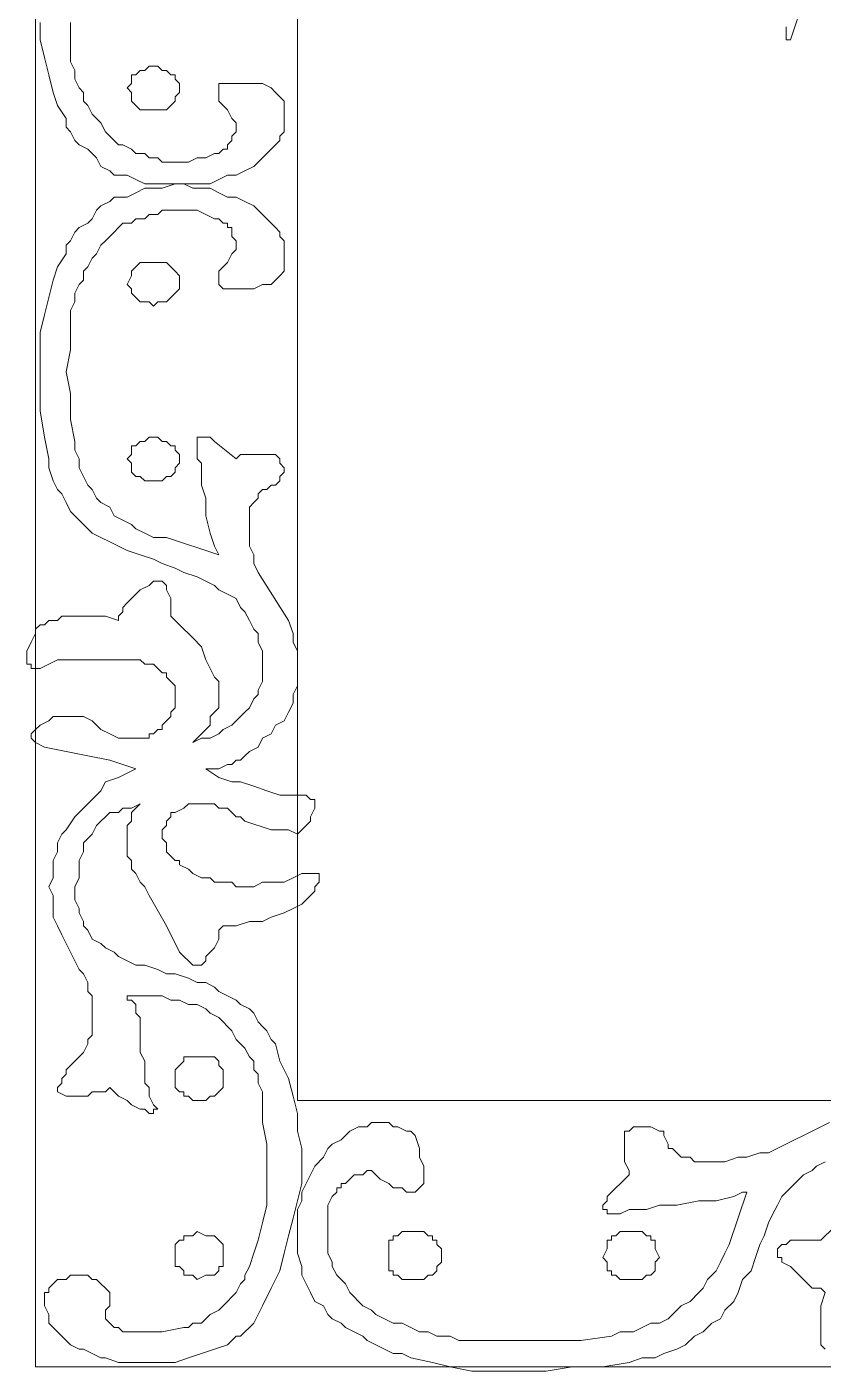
# Model space of a CAD drawing. Extents: x -66030 to 95157, y -13132 to 45879.
# Drawn here: x -18718 to -18005, y 13140 to 14343 of the extents above; entities that cross this region are included whole.
import ezdxf

# ---------------------------------------------------------------- set-up
doc = ezdxf.new("R2010")
doc.units = 0
doc.header["$LTSCALE"] = 100
doc.header["$MEASUREMENT"] = 0
doc.layers.get('0').update_dxf_attribs({"linetype": 'CONTINUOUS'})

msp = doc.modelspace()

# ---------------------------------------------------------------- linework, layer by layer
at = {"lineweight": 0}
for points in [[(-18710, 16299.6), (-16975.8, 16299.6), (-16975.8, 13143.6), (-18710, 13143.6), (-18710, 16299.6)], [(-18475.7, 15948), (-17210.2, 15948), (-17210.2, 13381.8), (-18475.7, 13381.8), (-18475.7, 15948)], [(-18581.1, 14288), (-18581.1, 14291.9), (-18585.1, 14295.8), (-18585.1, 14299.7), (-18589, 14299.7), (-18592.9, 14303.6), (-18596.8, 14303.6), (-18600.7, 14307.5), (-18604.6, 14307.5), (-18608.5, 14307.5), (-18612.4, 14303.6), (-18616.3, 14303.6), (-18620.2, 14299.7), (-18624.1, 14299.7), (-18624.1, 14295.8), (-18624.1, 14291.9), (-18628, 14288), (-18624.1, 14284.1), (-18624.1, 14280.2), (-18624.1, 14276.3), (-18620.2, 14272.4), (-18616.3, 14268.5), (-18612.4, 14268.5), (-18608.5, 14268.5), (-18604.6, 14268.5), (-18600.7, 14268.5), (-18596.8, 14268.5), (-18592.9, 14268.5), (-18589, 14272.4), (-18585.1, 14276.3), (-18585.1, 14280.2), (-18581.1, 14284.1), (-18581.1, 14288)], [(-18589, 13815.4), (-18581.1, 13807.6), (-18569.4, 13795.9), (-18561.6, 13788), (-18557.7, 13776.3), (-18553.8, 13768.5), (-18549.9, 13760.7), (-18546, 13756.8), (-18546, 13752.9), (-18546, 13749), (-18546, 13741.2), (-18546, 13737.3), (-18546, 13733.4), (-18549.9, 13729.5), (-18553.8, 13725.5), (-18553.8, 13717.7), (-18557.7, 13713.8), (-18565.5, 13706), (-18569.4, 13702.1), (-18561.6, 13706), (-18553.8, 13706), (-18546, 13709.9), (-18542.1, 13713.8), (-18534.3, 13717.7), (-18530.4, 13721.6), (-18526.5, 13725.5), (-18522.6, 13729.5), (-18518.6, 13733.4), (-18514.7, 13741.2), (-18510.8, 13745.1), (-18510.8, 13749), (-18506.9, 13756.8), (-18506.9, 13760.7), (-18506.9, 13768.5), (-18506.9, 13776.3), (-18506.9, 13784.1), (-18510.8, 13791.9), (-18510.8, 13799.8), (-18514.7, 13803.7), (-18518.6, 13811.5), (-18522.6, 13819.3), (-18526.5, 13823.2), (-18530.4, 13831), (-18538.2, 13834.9), (-18546, 13838.8), (-18549.9, 13842.7), (-18557.7, 13846.6), (-18565.5, 13850.5), (-18577.2, 13854.4), (-18585.1, 13858.3), (-18596.8, 13862.3), (-18604.6, 13866.2), (-18616.3, 13870.1), (-18628, 13874), (-18635.8, 13877.9), (-18643.6, 13881.8), (-18651.5, 13885.7), (-18659.3, 13889.6), (-18667.1, 13897.4), (-18671, 13901.3), (-18678.8, 13909.1), (-18682.7, 13916.9), (-18686.6, 13924.8), (-18690.5, 13928.7), (-18694.4, 13936.5), (-18698.3, 13948.2), (-18698.3, 13956), (-18702.2, 13975.5), (-18706.1, 13999), (-18706.1, 14018.5), (-18706.1, 14034.1), (-18706.1, 14053.6), (-18706.1, 14069.3), (-18702.2, 14084.9), (-18698.3, 14100.5), (-18694.4, 14116.1), (-18690.5, 14127.9), (-18682.7, 14139.6), (-18682.7, 14147.4), (-18678.8, 14151.3), (-18674.9, 14159.1), (-18671, 14163), (-18663.2, 14166.9), (-18659.3, 14170.8), (-18655.4, 14178.6), (-18651.5, 14182.5), (-18643.6, 14186.5), (-18639.7, 14190.4), (-18628, 14190.4), (-18620.2, 14194.3), (-18612.4, 14198.2), (-18604.6, 14198.2), (-18596.8, 14198.2), (-18585.1, 14202.1), (-18577.2, 14202.1), (-18569.4, 14198.2), (-18561.6, 14198.2), (-18553.8, 14198.2), (-18546, 14194.3), (-18538.2, 14190.4), (-18530.4, 14190.4), (-18522.6, 14186.5), (-18514.7, 14182.5), (-18506.9, 14174.7), (-18503, 14170.8), (-18499.1, 14166.9), (-18495.2, 14163), (-18491.3, 14159.1), (-18491.3, 14155.2), (-18487.4, 14151.3), (-18487.4, 14147.4), (-18487.4, 14143.5), (-18487.4, 14139.6), (-18487.4, 14135.7), (-18487.4, 14131.8), (-18487.4, 14127.9), (-18487.4, 14124), (-18491.3, 14120), (-18495.2, 14116.1), (-18499.1, 14112.2), (-18506.9, 14112.2), (-18514.7, 14108.3), (-18522.6, 14108.3), (-18530.4, 14108.3), (-18534.3, 14108.3), (-18538.2, 14108.3), (-18542.1, 14108.3), (-18546, 14112.2), (-18546, 14112.2), (-18546, 14112.2), (-18546, 14116.1), (-18546, 14120), (-18546, 14124), (-18542.1, 14127.9), (-18538.2, 14131.8), (-18534.3, 14139.6), (-18530.4, 14143.5), (-18530.4, 14147.4), (-18530.4, 14151.3), (-18534.3, 14155.2), (-18534.3, 14163), (-18538.2, 14163), (-18538.2, 14166.9), (-18542.1, 14166.9), (-18546, 14170.8), (-18549.9, 14170.8), (-18557.7, 14174.7), (-18565.5, 14178.6), (-18573.3, 14178.6), (-18585.1, 14178.6), (-18596.8, 14178.6), (-18600.7, 14174.7), (-18608.5, 14174.7), (-18612.4, 14170.8), (-18620.2, 14170.8), (-18624.1, 14166.9), (-18631.9, 14166.9), (-18635.8, 14163), (-18639.7, 14159.1), (-18643.6, 14155.2), (-18647.5, 14151.3), (-18651.5, 14147.4), (-18655.4, 14139.6), (-18659.3, 14135.7), (-18663.2, 14127.9), (-18667.1, 14124), (-18667.1, 14116.1), (-18671, 14112.2), (-18674.9, 14104.4), (-18674.9, 14096.6), (-18678.8, 14088.8), (-18678.8, 14081), (-18678.8, 14073.2), (-18678.8, 14053.6), (-18682.7, 14034.1), (-18678.8, 14014.6), (-18678.8, 13991.2), (-18674.9, 13971.6), (-18674.9, 13963.8), (-18671, 13956), (-18671, 13948.2), (-18667.1, 13940.4), (-18663.2, 13932.6), (-18659.3, 13928.7), (-18655.4, 13920.8), (-18651.5, 13916.9), (-18643.6, 13913), (-18639.7, 13905.2), (-18631.9, 13901.3), (-18624.1, 13897.4), (-18620.2, 13893.5), (-18612.4, 13889.6), (-18604.6, 13885.7), (-18592.9, 13885.7), (-18546, 13870.1), (-18549.9, 13877.9), (-18553.8, 13889.6), (-18557.7, 13905.2), (-18557.7, 13920.8), (-18561.6, 13932.6), (-18561.6, 13944.3), (-18561.6, 13952.1), (-18565.5, 13956), (-18565.5, 13963.8), (-18565.5, 13967.7), (-18565.5, 13971.6), (-18565.5, 13971.6), (-18565.5, 13975.5), (-18561.6, 13975.5), (-18561.6, 13975.5), (-18561.6, 13975.5), (-18557.7, 13975.5), (-18553.8, 13975.5), (-18549.9, 13971.6), (-18530.4, 13956), (-18526.5, 13959.9), (-18522.6, 13959.9), (-18518.6, 13959.9), (-18510.8, 13959.9), (-18506.9, 13959.9), (-18503, 13959.9), (-18499.1, 13959.9), (-18495.2, 13959.9), (-18491.3, 13956), (-18491.3, 13952.1), (-18487.4, 13948.2), (-18487.4, 13944.3), (-18487.4, 13944.3), (-18491.3, 13940.4), (-18491.3, 13936.5), (-18495.2, 13932.6), (-18499.1, 13932.6), (-18503, 13928.7), (-18506.9, 13928.7), (-18510.8, 13924.8), (-18510.8, 13920.8), (-18514.7, 13916.9), (-18518.6, 13913), (-18518.6, 13909.1), (-18518.6, 13901.3), (-18518.6, 13897.4), (-18518.6, 13889.6), (-18518.6, 13885.7), (-18518.6, 13877.9), (-18514.7, 13870.1), (-18514.7, 13862.3), (-18510.8, 13854.4), (-18483.5, 13811.5), (-18479.6, 13799.8), (-18479.6, 13791.9), (-18475.7, 13784.1), (-18475.7, 13776.3), (-18475.7, 13768.5), (-18475.7, 13760.7), (-18475.7, 13752.9), (-18479.6, 13745.1), (-18479.6, 13737.3), (-18483.5, 13729.5), (-18487.4, 13721.6), (-18495.2, 13717.7), (-18499.1, 13709.9), (-18506.9, 13706), (-18510.8, 13698.2), (-18518.6, 13694.3), (-18522.6, 13690.4), (-18526.5, 13686.5), (-18530.4, 13686.5), (-18534.3, 13682.6), (-18538.2, 13682.6), (-18546, 13678.7), (-18549.9, 13678.7), (-18557.7, 13678.7), (-18546, 13670.9), (-18534.3, 13667), (-18526.5, 13667), (-18514.7, 13663.1), (-18503, 13659.1), (-18491.3, 13655.2), (-18479.6, 13655.2), (-18467.9, 13655.2), (-18464, 13651.3), (-18464, 13651.3), (-18460.1, 13651.3), (-18460.1, 13651.3), (-18460.1, 13647.4), (-18460.1, 13647.4), (-18460.1, 13647.4), (-18460.1, 13643.5), (-18464, 13635.7), (-18464, 13631.8), (-18471.8, 13624), (-18471.8, 13624), (-18471.8, 13624), (-18471.8, 13624), (-18471.8, 13624), (-18475.7, 13620.1), (-18483.5, 13624), (-18487.4, 13624), (-18499.1, 13624), (-18522.6, 13631.8), (-18526.5, 13635.7), (-18530.4, 13635.7), (-18534.3, 13639.6), (-18538.2, 13643.5), (-18542.1, 13643.5), (-18546, 13643.5), (-18549.9, 13647.4), (-18553.8, 13647.4), (-18557.7, 13647.4), (-18561.6, 13647.4), (-18565.5, 13647.4), (-18569.4, 13647.4), (-18573.3, 13647.4), (-18577.2, 13643.5), (-18585.1, 13639.6), (-18589, 13639.6), (-18589, 13635.7), (-18592.9, 13631.8), (-18592.9, 13627.9), (-18596.8, 13624), (-18596.8, 13624), (-18596.8, 13620.1), (-18596.8, 13616.2), (-18592.9, 13612.3), (-18592.9, 13608.4), (-18592.9, 13604.5), (-18589, 13600.6), (-18585.1, 13596.6), (-18581.1, 13596.6), (-18581.1, 13592.7), (-18573.3, 13588.8), (-18569.4, 13584.9), (-18561.6, 13581), (-18553.8, 13581), (-18549.9, 13577.1), (-18542.1, 13577.1), (-18534.3, 13577.1), (-18530.4, 13573.2), (-18522.6, 13573.2), (-18514.7, 13573.2), (-18506.9, 13577.1), (-18499.1, 13577.1), (-18495.2, 13577.1), (-18487.4, 13577.1), (-18479.6, 13581), (-18471.8, 13584.9), (-18464, 13584.9), (-18460.1, 13584.9), (-18460.1, 13584.9), (-18456.2, 13584.9), (-18456.2, 13584.9), (-18456.2, 13581), (-18456.2, 13577.1), (-18460.1, 13573.2), (-18460.1, 13569.3), (-18464, 13565.4), (-18471.8, 13557.6), (-18479.6, 13553.7), (-18487.4, 13549.8), (-18499.1, 13545.9), (-18506.9, 13542), (-18518.6, 13542), (-18530.4, 13538.1), (-18542.1, 13538.1), (-18546, 13534.2), (-18546, 13526.3), (-18549.9, 13518.5), (-18557.7, 13510.7), (-18557.7, 13506.8), (-18561.6, 13502.9), (-18565.5, 13502.9), (-18569.4, 13502.9), (-18569.4, 13502.9), (-18573.3, 13506.8), (-18577.2, 13510.7), (-18581.1, 13514.6), (-18592.9, 13538.1), (-18608.5, 13565.4), (-18612.4, 13573.2), (-18616.3, 13577.1), (-18620.2, 13584.9), (-18624.1, 13588.8), (-18624.1, 13596.6), (-18628, 13600.6), (-18628, 13604.5), (-18628, 13608.4), (-18628, 13616.2), (-18628, 13620.1), (-18628, 13624), (-18628, 13627.9), (-18624.1, 13631.8), (-18624.1, 13639.6), (-18620.2, 13643.5), (-18616.3, 13647.4), (-18624.1, 13643.5), (-18631.9, 13643.5), (-18635.8, 13639.6), (-18643.6, 13639.6), (-18647.5, 13635.7), (-18651.5, 13631.8), (-18655.4, 13627.9), (-18659.3, 13620.1), (-18663.2, 13616.2), (-18667.1, 13612.3), (-18667.1, 13604.5), (-18671, 13596.6), (-18671, 13588.8), (-18671, 13581), (-18674.9, 13573.2), (-18674.9, 13565.4), (-18674.9, 13561.5), (-18671, 13553.7), (-18671, 13549.8), (-18667.1, 13542), (-18667.1, 13538.1), (-18663.2, 13534.2), (-18659.3, 13526.3), (-18651.5, 13522.4), (-18647.5, 13518.5), (-18639.7, 13514.6), (-18635.8, 13510.7), (-18628, 13506.8), (-18620.2, 13502.9), (-18612.4, 13502.9), (-18600.7, 13499), (-18592.9, 13495.1), (-18585.1, 13495.1), (-18573.3, 13491.2), (-18565.5, 13487.3), (-18557.7, 13487.3), (-18549.9, 13483.4), (-18546, 13479.5), (-18538.2, 13475.6), (-18530.4, 13471.7), (-18526.5, 13467.8), (-18518.6, 13463.8), (-18514.7, 13459.9), (-18510.8, 13452.1), (-18506.9, 13448.2), (-18503, 13444.3), (-18499.1, 13436.5), (-18495.2, 13432.6), (-18491.3, 13417), (-18483.5, 13401.4), (-18479.6, 13385.7), (-18475.7, 13370.1), (-18475.7, 13354.5), (-18471.8, 13338.9), (-18471.8, 13323.2), (-18471.8, 13307.6), (-18475.7, 13292), (-18479.6, 13276.4), (-18483.5, 13260.7), (-18487.4, 13245.1), (-18491.3, 13229.5), (-18499.1, 13213.9), (-18506.9, 13198.2), (-18514.7, 13182.6), (-18518.6, 13178.7), (-18522.6, 13174.8), (-18526.5, 13170.9), (-18530.4, 13170.9), (-18534.3, 13167), (-18538.2, 13163.1), (-18549.9, 13159.2), (-18561.6, 13155.3), (-18573.3, 13151.4), (-18585.1, 13147.5), (-18600.7, 13147.5), (-18608.5, 13147.5), (-18620.2, 13147.5), (-18628, 13147.5), (-18635.8, 13147.5), (-18647.5, 13151.4), (-18651.5, 13151.4), (-18659.3, 13155.3), (-18667.1, 13159.2), (-18671, 13159.2), (-18678.8, 13163.1), (-18682.7, 13167), (-18686.6, 13170.9), (-18690.5, 13174.8), (-18694.4, 13178.7), (-18698.3, 13182.6), (-18698.3, 13190.4), (-18702.2, 13198.2), (-18702.2, 13198.2), (-18702.2, 13202.1), (-18702.2, 13206.1), (-18702.2, 13210), (-18698.3, 13210), (-18698.3, 13213.9), (-18698.3, 13213.9), (-18694.4, 13217.8), (-18694.4, 13217.8), (-18690.5, 13221.7), (-18682.7, 13221.7), (-18678.8, 13225.6), (-18667.1, 13225.6), (-18663.2, 13225.6), (-18659.3, 13221.7), (-18655.4, 13221.7), (-18651.5, 13217.8), (-18651.5, 13217.8), (-18647.5, 13213.9), (-18647.5, 13213.9), (-18643.6, 13210), (-18643.6, 13206.1), (-18643.6, 13206.1), (-18643.6, 13202.1), (-18643.6, 13198.2), (-18647.5, 13194.3), (-18647.5, 13190.4), (-18647.5, 13186.5), (-18647.5, 13186.5), (-18643.6, 13182.6), (-18643.6, 13182.6), (-18639.7, 13178.7), (-18639.7, 13178.7), (-18635.8, 13178.7), (-18631.9, 13174.8), (-18620.2, 13174.8), (-18608.5, 13174.8), (-18596.8, 13174.8), (-18577.2, 13178.7), (-18573.3, 13178.7), (-18569.4, 13182.6), (-18561.6, 13182.6), (-18557.7, 13186.5), (-18553.8, 13190.4), (-18546, 13194.3), (-18542.1, 13198.2), (-18538.2, 13202.1), (-18534.3, 13206.1), (-18530.4, 13210), (-18526.5, 13217.8), (-18522.6, 13221.7), (-18522.6, 13225.6), (-18518.6, 13233.4), (-18514.7, 13245.1), (-18510.8, 13256.8), (-18506.9, 13272.5), (-18503, 13288.1), (-18503, 13303.7), (-18503, 13323.2), (-18503, 13342.8), (-18506.9, 13362.3), (-18506.9, 13381.8), (-18506.9, 13389.6), (-18510.8, 13397.4), (-18510.8, 13405.3), (-18514.7, 13409.2), (-18514.7, 13417), (-18518.6, 13420.9), (-18522.6, 13428.7), (-18526.5, 13432.6), (-18530.4, 13436.5), (-18534.3, 13444.3), (-18538.2, 13448.2), (-18542.1, 13452.1), (-18546, 13456), (-18553.8, 13459.9), (-18557.7, 13463.8), (-18565.5, 13467.8), (-18573.3, 13467.8), (-18581.1, 13471.7), (-18589, 13471.7), (-18596.8, 13475.6), (-18604.6, 13475.6), (-18612.4, 13475.6), (-18620.2, 13475.6), (-18628, 13475.6), (-18628, 13471.7), (-18624.1, 13471.7), (-18620.2, 13467.8), (-18620.2, 13459.9), (-18616.3, 13456), (-18616.3, 13448.2), (-18616.3, 13444.3), (-18616.3, 13436.5), (-18616.3, 13424.8), (-18612.4, 13417), (-18612.4, 13413.1), (-18612.4, 13405.3), (-18612.4, 13397.4), (-18608.5, 13393.5), (-18608.5, 13385.7), (-18604.6, 13377.9), (-18600.7, 13374), (-18604.6, 13374), (-18604.6, 13374), (-18604.6, 13370.1), (-18608.5, 13370.1), (-18612.4, 13374), (-18616.3, 13374), (-18624.1, 13377.9), (-18628, 13381.8), (-18635.8, 13385.7), (-18643.6, 13393.5), (-18647.5, 13389.6), (-18655.4, 13389.6), (-18659.3, 13389.6), (-18663.2, 13385.7), (-18671, 13385.7), (-18674.9, 13385.7), (-18682.7, 13385.7), (-18690.5, 13389.6), (-18690.5, 13389.6), (-18690.5, 13393.5), (-18686.6, 13397.4), (-18686.6, 13401.4), (-18682.7, 13405.3), (-18682.7, 13409.2), (-18678.8, 13413.1), (-18674.9, 13417), (-18671, 13420.9), (-18667.1, 13424.8), (-18663.2, 13432.6), (-18663.2, 13436.5), (-18659.3, 13440.4), (-18659.3, 13444.3), (-18659.3, 13452.1), (-18659.3, 13456), (-18659.3, 13463.8), (-18659.3, 13467.8), (-18659.3, 13475.6), (-18663.2, 13479.5), (-18663.2, 13487.3), (-18667.1, 13495.1), (-18671, 13499), (-18674.9, 13506.8), (-18678.8, 13514.6), (-18682.7, 13522.4), (-18686.6, 13530.2), (-18690.5, 13538.1), (-18694.4, 13545.9), (-18694.4, 13553.7), (-18694.4, 13557.6), (-18694.4, 13565.4), (-18698.3, 13573.2), (-18694.4, 13581), (-18694.4, 13588.8), (-18694.4, 13596.6), (-18690.5, 13604.5), (-18690.5, 13612.3), (-18686.6, 13620.1), (-18682.7, 13624), (-18674.9, 13635.7), (-18667.1, 13643.5), (-18659.3, 13651.3), (-18651.5, 13659.1), (-18647.5, 13667), (-18635.8, 13670.9), (-18628, 13674.8), (-18620.2, 13678.7), (-18643.6, 13686.5), (-18663.2, 13690.4), (-18682.7, 13694.3), (-18702.2, 13698.2), (-18710, 13702.1), (-18710, 13702.1), (-18710, 13702.1), (-18713.9, 13706), (-18713.9, 13706), (-18713.9, 13706), (-18713.9, 13709.9), (-18710, 13713.8), (-18710, 13713.8), (-18710, 13713.8), (-18706.1, 13717.7), (-18698.3, 13721.6), (-18694.4, 13725.5), (-18690.5, 13725.5), (-18690.5, 13725.5), (-18682.7, 13725.5), (-18674.9, 13725.5), (-18667.1, 13725.5), (-18659.3, 13721.6), (-18651.5, 13713.8), (-18643.6, 13709.9), (-18635.8, 13706), (-18631.9, 13706), (-18628, 13706), (-18624.1, 13706), (-18620.2, 13706), (-18616.3, 13706), (-18612.4, 13706), (-18608.5, 13706), (-18608.5, 13709.9), (-18604.6, 13709.9), (-18600.7, 13713.8), (-18596.8, 13713.8), (-18596.8, 13717.7), (-18592.9, 13721.6), (-18589, 13725.5), (-18589, 13729.5), (-18585.1, 13733.4), (-18585.1, 13737.3), (-18585.1, 13741.2), (-18585.1, 13745.1), (-18585.1, 13749), (-18585.1, 13752.9), (-18589, 13756.8), (-18589, 13756.8), (-18592.9, 13760.7), (-18592.9, 13764.6), (-18596.8, 13764.6), (-18600.7, 13768.5), (-18604.6, 13772.4), (-18612.4, 13772.4), (-18616.3, 13776.3), (-18628, 13776.3), (-18635.8, 13776.3), (-18647.5, 13776.3), (-18659.3, 13776.3), (-18667.1, 13776.3), (-18678.8, 13776.3), (-18690.5, 13776.3), (-18698.3, 13772.4), (-18706.1, 13768.5), (-18710, 13768.5), (-18710, 13768.5), (-18713.9, 13768.5), (-18713.9, 13772.4), (-18717.9, 13772.4), (-18717.9, 13772.4), (-18717.9, 13776.3), (-18717.9, 13776.3), (-18717.9, 13780.2), (-18717.9, 13784.1), (-18713.9, 13791.9), (-18710, 13799.8), (-18710, 13803.7), (-18706.1, 13807.6), (-18702.2, 13807.6), (-18698.3, 13811.5), (-18694.4, 13811.5), (-18690.5, 13811.5), (-18686.6, 13815.4), (-18682.7, 13815.4), (-18671, 13815.4), (-18663.2, 13815.4), (-18647.5, 13815.4), (-18635.8, 13811.5), (-18635.8, 13815.4), (-18631.9, 13819.3), (-18631.9, 13823.2), (-18628, 13827.1), (-18624.1, 13831), (-18620.2, 13834.9), (-18616.3, 13838.8), (-18608.5, 13842.7), (-18604.6, 13846.6), (-18604.6, 13846.6), (-18600.7, 13846.6), (-18600.7, 13846.6), (-18596.8, 13846.6), (-18596.8, 13846.6), (-18596.8, 13846.6), (-18592.9, 13842.7), (-18592.9, 13842.7), (-18592.9, 13838.8), (-18589, 13831), (-18589, 13823.2), (-18589, 13815.4)], [(-18581.1, 14112.2), (-18581.1, 14108.3), (-18585.1, 14104.4), (-18585.1, 14104.4), (-18589, 14100.5), (-18592.9, 14096.6), (-18596.8, 14096.6), (-18600.7, 14096.6), (-18604.6, 14092.7), (-18608.5, 14096.6), (-18612.4, 14096.6), (-18616.3, 14096.6), (-18620.2, 14100.5), (-18624.1, 14104.4), (-18624.1, 14104.4), (-18624.1, 14108.3), (-18628, 14112.2), (-18624.1, 14120), (-18624.1, 14124), (-18624.1, 14124), (-18620.2, 14127.9), (-18616.3, 14131.8), (-18612.4, 14131.8), (-18608.5, 14131.8), (-18604.6, 14131.8), (-18600.7, 14131.8), (-18596.8, 14131.8), (-18592.9, 14131.8), (-18589, 14127.9), (-18585.1, 14124), (-18585.1, 14124), (-18581.1, 14120), (-18581.1, 14112.2)], [(-18581.1, 13956), (-18581.1, 13952.1), (-18585.1, 13948.2), (-18585.1, 13944.3), (-18589, 13940.4), (-18592.9, 13940.4), (-18596.8, 13936.5), (-18600.7, 13936.5), (-18604.6, 13936.5), (-18608.5, 13936.5), (-18612.4, 13936.5), (-18616.3, 13940.4), (-18620.2, 13940.4), (-18624.1, 13944.3), (-18624.1, 13948.2), (-18624.1, 13952.1), (-18628, 13956), (-18624.1, 13959.9), (-18624.1, 13963.8), (-18624.1, 13967.7), (-18620.2, 13967.7), (-18616.3, 13971.6), (-18612.4, 13971.6), (-18608.5, 13975.5), (-18604.6, 13975.5), (-18600.7, 13975.5), (-18596.8, 13971.6), (-18592.9, 13971.6), (-18589, 13967.7), (-18585.1, 13967.7), (-18585.1, 13963.8), (-18581.1, 13959.9), (-18581.1, 13956)], [(-18542.1, 13401.4), (-18542.1, 13397.4), (-18542.1, 13393.5), (-18546, 13389.6), (-18546, 13389.6), (-18549.9, 13385.7), (-18553.8, 13385.7), (-18557.7, 13381.8), (-18565.5, 13381.8), (-18569.4, 13381.8), (-18573.3, 13385.7), (-18577.2, 13385.7), (-18577.2, 13389.6), (-18581.1, 13389.6), (-18585.1, 13393.5), (-18585.1, 13397.4), (-18585.1, 13401.4), (-18585.1, 13405.3), (-18585.1, 13409.2), (-18581.1, 13413.1), (-18577.2, 13417), (-18577.2, 13420.9), (-18573.3, 13420.9), (-18569.4, 13420.9), (-18565.5, 13420.9), (-18557.7, 13420.9), (-18553.8, 13420.9), (-18549.9, 13420.9), (-18546, 13417), (-18546, 13417), (-18546, 13413.1), (-18542.1, 13409.2), (-18542.1, 13405.3), (-18542.1, 13401.4)], [(-18542.1, 13245.1), (-18542.1, 13237.3), (-18542.1, 13233.4), (-18546, 13233.4), (-18546, 13229.5), (-18549.9, 13225.6), (-18553.8, 13225.6), (-18557.7, 13225.6), (-18565.5, 13221.7), (-18569.4, 13225.6), (-18573.3, 13225.6), (-18577.2, 13225.6), (-18577.2, 13229.5), (-18581.1, 13233.4), (-18585.1, 13233.4), (-18585.1, 13237.3), (-18585.1, 13245.1), (-18585.1, 13249), (-18585.1, 13252.9), (-18581.1, 13256.8), (-18577.2, 13256.8), (-18577.2, 13260.7), (-18573.3, 13260.7), (-18569.4, 13260.7), (-18565.5, 13264.6), (-18557.7, 13260.7), (-18553.8, 13260.7), (-18549.9, 13260.7), (-18546, 13256.8), (-18546, 13256.8), (-18546, 13256.8), (-18542.1, 13252.9), (-18542.1, 13249), (-18542.1, 13245.1)], [(-18370.2, 13264.6), (-18366.3, 13264.6), (-18362.4, 13264.6), (-18358.5, 13260.7), (-18354.6, 13260.7), (-18354.6, 13256.8), (-18350.7, 13256.8), (-18350.7, 13252.9), (-18346.8, 13249), (-18346.8, 13241.2), (-18346.8, 13237.3), (-18350.7, 13233.4), (-18350.7, 13229.5), (-18354.6, 13225.6), (-18358.5, 13225.6), (-18362.4, 13221.7), (-18366.3, 13221.7), (-18370.2, 13221.7), (-18378, 13221.7), (-18381.9, 13221.7), (-18385.8, 13225.6), (-18389.8, 13225.6), (-18389.8, 13229.5), (-18393.7, 13229.5), (-18393.7, 13233.4), (-18393.7, 13237.3), (-18393.7, 13241.2), (-18393.7, 13249), (-18393.7, 13252.9), (-18393.7, 13256.8), (-18389.8, 13256.8), (-18389.8, 13260.7), (-18385.8, 13260.7), (-18381.9, 13264.6), (-18378, 13264.6), (-18370.2, 13264.6)], [(-18178.8, 13264.6), (-18171, 13264.6), (-18167.1, 13264.6), (-18163.2, 13260.7), (-18159.3, 13260.7), (-18159.3, 13256.8), (-18155.4, 13256.8), (-18155.4, 13252.9), (-18155.4, 13249), (-18151.5, 13241.2), (-18155.4, 13237.3), (-18155.4, 13233.4), (-18155.4, 13229.5), (-18159.3, 13225.6), (-18163.2, 13225.6), (-18167.1, 13221.7), (-18171, 13221.7), (-18178.8, 13221.7), (-18182.7, 13221.7), (-18186.6, 13221.7), (-18190.5, 13225.6), (-18194.5, 13225.6), (-18194.5, 13229.5), (-18198.4, 13229.5), (-18198.4, 13233.4), (-18198.4, 13237.3), (-18202.3, 13241.2), (-18198.4, 13249), (-18198.4, 13252.9), (-18198.4, 13256.8), (-18194.5, 13256.8), (-18194.5, 13260.7), (-18190.5, 13260.7), (-18186.6, 13264.6), (-18182.7, 13264.6), (-18178.8, 13264.6)]]:
    msp.add_lwpolyline(points, close=True, dxfattribs=at)
for points in [[(-18038.2, 14342.7), (-18038.2, 14331), (-18038.2, 14331), (-18038.2, 14331), (-18038.2, 14331), (-18034.3, 14331), (-18034.3, 14331), (-18022.6, 14366.1)], [(-18706.1, 14346.6), (-18706.1, 14331), (-18702.2, 14315.3), (-18698.3, 14299.7), (-18694.4, 14284.1), (-18690.5, 14272.4), (-18682.7, 14260.7), (-18682.7, 14252.9), (-18678.8, 14248.9), (-18674.9, 14241.1), (-18671, 14237.2), (-18663.2, 14233.3), (-18659.3, 14229.4), (-18655.4, 14225.5), (-18651.5, 14217.7), (-18643.6, 14213.8), (-18639.7, 14209.9), (-18628, 14209.9), (-18620.2, 14206), (-18612.4, 14202.1), (-18604.6, 14202.1), (-18596.8, 14202.1), (-18585.1, 14202.1), (-18577.2, 14202.1), (-18569.4, 14202.1), (-18561.6, 14202.1), (-18553.8, 14202.1), (-18546, 14206), (-18538.2, 14209.9), (-18530.4, 14209.9), (-18522.6, 14213.8), (-18514.7, 14217.7), (-18506.9, 14225.5), (-18503, 14229.4), (-18499.1, 14233.3), (-18495.2, 14237.2), (-18491.3, 14241.1), (-18491.3, 14245), (-18487.4, 14248.9), (-18487.4, 14252.9), (-18487.4, 14256.8), (-18487.4, 14260.7), (-18487.4, 14264.6), (-18487.4, 14268.5), (-18487.4, 14272.4), (-18487.4, 14276.3), (-18491.3, 14280.2), (-18495.2, 14284.1), (-18499.1, 14288), (-18506.9, 14291.9), (-18514.7, 14291.9), (-18522.6, 14291.9), (-18530.4, 14291.9), (-18534.3, 14291.9), (-18538.2, 14291.9), (-18542.1, 14291.9), (-18546, 14291.9), (-18546, 14288), (-18546, 14288), (-18546, 14284.1), (-18546, 14280.2), (-18546, 14276.3), (-18542.1, 14272.4), (-18538.2, 14268.5), (-18534.3, 14260.7), (-18530.4, 14256.8), (-18530.4, 14252.9), (-18530.4, 14248.9), (-18534.3, 14245), (-18534.3, 14241.1), (-18538.2, 14237.2), (-18538.2, 14233.3), (-18542.1, 14233.3), (-18546, 14229.4), (-18549.9, 14229.4), (-18557.7, 14225.5), (-18565.5, 14225.5), (-18573.3, 14221.6), (-18585.1, 14221.6), (-18596.8, 14221.6), (-18600.7, 14225.5), (-18608.5, 14225.5), (-18612.4, 14229.4), (-18620.2, 14229.4), (-18624.1, 14233.3), (-18631.9, 14237.2), (-18635.8, 14237.2), (-18639.7, 14241.1), (-18643.6, 14245), (-18647.5, 14248.9), (-18651.5, 14256.8), (-18655.4, 14260.7), (-18659.3, 14264.6), (-18663.2, 14272.4), (-18667.1, 14276.3), (-18667.1, 14284.1), (-18671, 14288), (-18674.9, 14295.8), (-18674.9, 14303.6), (-18678.8, 14311.4), (-18678.8, 14319.3), (-18678.8, 14327.1), (-18678.8, 14346.6)], [(-18003.1, 13327.1), (-18010.9, 13323.2), (-18014.8, 13319.3), (-18022.6, 13315.4), (-18030.4, 13307.6), (-18034.3, 13303.7), (-18042.1, 13295.9), (-18046, 13288.1), (-18049.9, 13280.3), (-18053.8, 13272.5), (-18057.7, 13260.7), (-18061.7, 13252.9), (-18065.6, 13241.2), (-18069.5, 13229.5), (-18077.3, 13221.7), (-18081.2, 13210), (-18085.1, 13202.1), (-18092.9, 13194.3), (-18096.8, 13186.5), (-18104.6, 13182.6), (-18112.4, 13174.8), (-18120.2, 13170.9), (-18128.1, 13163.1), (-18135.9, 13159.2), (-18147.6, 13155.3), (-18155.4, 13151.4), (-18167.1, 13151.4), (-18178.8, 13147.5), (-18202.3, 13143.6), (-18229.6, 13143.6), (-18253, 13139.7), (-18276.5, 13139.7), (-18296, 13139.7), (-18319.4, 13139.7), (-18339, 13143.6), (-18354.6, 13147.5), (-18374.1, 13151.4), (-18381.9, 13155.3), (-18389.8, 13155.3), (-18397.6, 13159.2), (-18405.4, 13163.1), (-18413.2, 13167), (-18417.1, 13170.9), (-18424.9, 13174.8), (-18432.7, 13178.7), (-18436.6, 13182.6), (-18444.4, 13186.5), (-18448.3, 13190.4), (-18452.2, 13198.2), (-18460.1, 13202.1), (-18464, 13210), (-18467.9, 13217.8), (-18471.8, 13225.6), (-18471.8, 13233.4), (-18475.7, 13245.1), (-18475.7, 13252.9), (-18475.7, 13260.7), (-18475.7, 13268.5), (-18475.7, 13276.4), (-18475.7, 13284.2), (-18471.8, 13292), (-18471.8, 13299.8), (-18467.9, 13307.6), (-18464, 13315.4), (-18460.1, 13323.2), (-18452.2, 13331), (-18448.3, 13338.9), (-18444.4, 13342.8), (-18436.6, 13346.7), (-18432.7, 13350.6), (-18428.8, 13354.5), (-18421, 13358.4), (-18417.1, 13358.4), (-18413.2, 13358.4), (-18409.3, 13362.3), (-18405.4, 13362.3), (-18397.6, 13362.3), (-18393.7, 13362.3), (-18389.8, 13358.4), (-18385.8, 13358.4), (-18378, 13354.5), (-18374.1, 13354.5), (-18370.2, 13350.6), (-18366.3, 13338.9), (-18366.3, 13331), (-18362.4, 13323.2), (-18362.4, 13319.3), (-18362.4, 13311.5), (-18362.4, 13307.6), (-18366.3, 13303.7), (-18366.3, 13303.7), (-18366.3, 13303.7), (-18370.2, 13299.8), (-18374.1, 13299.8), (-18378, 13299.8), (-18381.9, 13303.7), (-18389.8, 13303.7), (-18393.7, 13307.6), (-18401.5, 13311.5), (-18409.3, 13319.3), (-18413.2, 13319.3), (-18417.1, 13315.4), (-18424.9, 13315.4), (-18428.8, 13311.5), (-18432.7, 13307.6), (-18436.6, 13307.6), (-18436.6, 13303.7), (-18440.5, 13303.7), (-18440.5, 13299.8), (-18444.4, 13295.9), (-18448.3, 13288.1), (-18448.3, 13280.3), (-18448.3, 13272.5), (-18448.3, 13260.7), (-18448.3, 13252.9), (-18448.3, 13245.1), (-18444.4, 13237.3), (-18444.4, 13233.4), (-18440.5, 13225.6), (-18436.6, 13221.7), (-18432.7, 13217.8), (-18428.8, 13210), (-18424.9, 13206.1), (-18421, 13202.1), (-18417.1, 13198.2), (-18409.3, 13194.3), (-18405.4, 13190.4), (-18397.6, 13186.5), (-18389.8, 13182.6), (-18381.9, 13182.6), (-18374.1, 13178.7), (-18366.3, 13174.8), (-18358.5, 13174.8), (-18350.7, 13170.9), (-18339, 13170.9), (-18331.2, 13167), (-18319.4, 13167), (-18299.9, 13167), (-18276.5, 13167), (-18249.1, 13167), (-18221.8, 13167), (-18194.5, 13170.9), (-18186.6, 13174.8), (-18174.9, 13174.8), (-18167.1, 13178.7), (-18159.3, 13182.6), (-18151.5, 13182.6), (-18143.7, 13186.5), (-18135.9, 13194.3), (-18132, 13198.2), (-18124.1, 13202.1), (-18116.3, 13210), (-18112.4, 13213.9), (-18108.5, 13221.7), (-18100.7, 13229.5), (-18096.8, 13237.3), (-18092.9, 13245.1), (-18089, 13252.9), (-18073.4, 13299.8), (-18077.3, 13299.8), (-18085.1, 13295.9), (-18100.7, 13292), (-18116.3, 13292), (-18135.9, 13288.1), (-18151.5, 13288.1), (-18163.2, 13284.2), (-18171, 13284.2), (-18178.8, 13284.2), (-18186.6, 13280.3), (-18190.5, 13280.3), (-18198.4, 13280.3), (-18198.4, 13280.3), (-18198.4, 13284.2), (-18202.3, 13284.2), (-18202.3, 13284.2), (-18202.3, 13288.1), (-18202.3, 13288.1), (-18198.4, 13292), (-18198.4, 13295.9), (-18178.8, 13315.4), (-18178.8, 13319.3), (-18182.7, 13327.1), (-18182.7, 13331), (-18182.7, 13334.9), (-18182.7, 13338.9), (-18182.7, 13342.8), (-18182.7, 13346.7), (-18182.7, 13354.5), (-18178.8, 13354.5), (-18174.9, 13358.4), (-18171, 13358.4), (-18167.1, 13358.4), (-18163.2, 13358.4), (-18159.3, 13358.4), (-18151.5, 13354.5), (-18147.6, 13354.5), (-18147.6, 13350.6), (-18143.7, 13342.8), (-18143.7, 13338.9), (-18139.8, 13338.9), (-18135.9, 13334.9), (-18132, 13331), (-18124.1, 13331), (-18120.2, 13327.1), (-18112.4, 13327.1), (-18104.6, 13327.1), (-18100.7, 13327.1), (-18092.9, 13327.1), (-18081.2, 13331), (-18073.4, 13331), (-18061.7, 13334.9), (-18053.8, 13334.9), (-17999.2, 13362.3)], [(-18003.1, 13159.2), (-18007, 13163.1), (-18007, 13170.9), (-18007, 13174.8), (-18007, 13178.7), (-18007, 13186.5), (-18007, 13198.2), (-18003.1, 13210), (-18007, 13213.9), (-18014.8, 13213.9), (-18018.7, 13217.8), (-18022.6, 13221.7), (-18026.5, 13225.6), (-18030.4, 13229.5), (-18034.3, 13233.4), (-18042.1, 13237.3), (-18042.1, 13241.2), (-18046, 13241.2), (-18046, 13245.1), (-18046, 13245.1), (-18046, 13249), (-18046, 13249), (-18046, 13249), (-18042.1, 13252.9), (-18042.1, 13252.9), (-18038.2, 13252.9), (-18034.3, 13256.8), (-18022.6, 13256.8), (-18014.8, 13256.8), (-18007, 13256.8), (-18007, 13256.8), (-17995.2, 13268.5)]]:
    msp.add_lwpolyline(points, dxfattribs=at)

doc.saveas('drawing.dxf')
